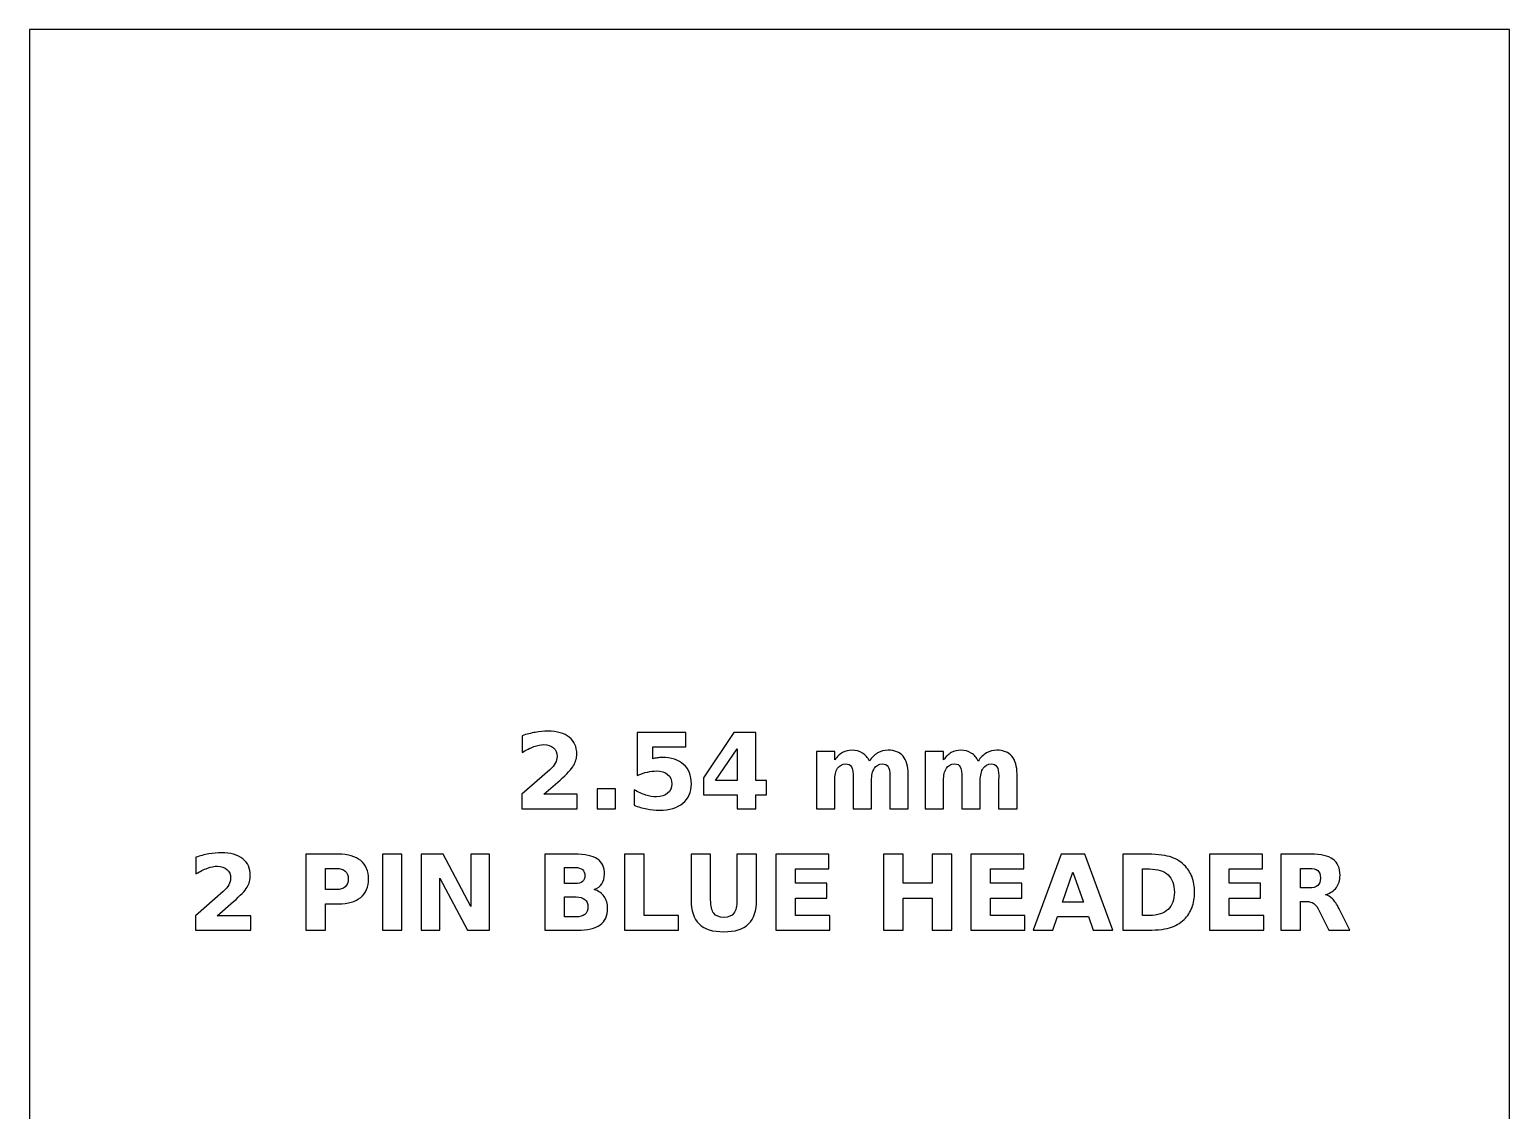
# Model space of a CAD drawing. Header units: centimetres. Extents: x -11.5 to -9.5, y -15.85 to -11.85.
# Drawn here: x -11.5 to -9.5, y -13.31 to -11.85 of the extents above; entities that cross this region are included whole.
import ezdxf

# ---------------------------------------------------------------- set-up
doc = ezdxf.new("R2010")
doc.units = ezdxf.units.CM
doc.header["$MEASUREMENT"] = 0
doc.layers.add('Layer 1', color=7, linetype='Continuous')

msp = doc.modelspace()

# ---------------------------------------------------------------- linework, layer by layer
at = {"layer": 'Layer 1', "color": 7}
msp.add_lwpolyline([(-11.5, -15.85), (-9.5, -15.85), (-9.5, -11.85), (-11.5, -11.85), (-11.5, -15.85)], close=True, dxfattribs=at)
at = {"layer": 'Layer 1', "color": 250}
for points, knots in [([(-10.80503, -12.88297), (-10.80503, -12.88297), (-10.75975, -12.88297), (-10.75975, -12.88297), (-10.75975, -12.88297), (-10.75975, -12.88297), (-10.75975, -12.90247), (-10.75975, -12.90247), (-10.75975, -12.90247), (-10.75975, -12.90247), (-10.83452, -12.90247), (-10.83452, -12.90247), (-10.83452, -12.90247), (-10.83452, -12.90247), (-10.83452, -12.88297), (-10.83452, -12.88297), (-10.83452, -12.88297), (-10.83452, -12.88297), (-10.79696, -12.84984), (-10.79696, -12.84984), (-10.79696, -12.84984), (-10.7936, -12.8468), (-10.79113, -12.84384), (-10.78953, -12.84095), (-10.78953, -12.84095), (-10.78791, -12.83805), (-10.78711, -12.83504), (-10.78711, -12.83191), (-10.78711, -12.83191), (-10.78711, -12.82709), (-10.78873, -12.82321), (-10.79197, -12.82027), (-10.79197, -12.82027), (-10.7952, -12.81733), (-10.7995, -12.81588), (-10.80489, -12.81588), (-10.80489, -12.81588), (-10.80902, -12.81588), (-10.81354, -12.81677), (-10.81846, -12.81853), (-10.81846, -12.81853), (-10.82337, -12.8203), (-10.82864, -12.82293), (-10.83424, -12.82641), (-10.83424, -12.82641), (-10.83424, -12.82641), (-10.83424, -12.80381), (-10.83424, -12.80381), (-10.83424, -12.80381), (-10.82826, -12.80184), (-10.82236, -12.80033), (-10.81653, -12.7993), (-10.81653, -12.7993), (-10.81069, -12.79826), (-10.80498, -12.79774), (-10.79936, -12.79774), (-10.79936, -12.79774), (-10.78706, -12.79774), (-10.77749, -12.80045), (-10.77067, -12.80588), (-10.77067, -12.80588), (-10.76385, -12.81129), (-10.76044, -12.81884), (-10.76044, -12.82855), (-10.76044, -12.82855), (-10.76044, -12.83415), (-10.76189, -12.83937), (-10.76479, -12.84422), (-10.76479, -12.84422), (-10.76768, -12.84906), (-10.77377, -12.85555), (-10.78304, -12.86369), (-10.78304, -12.86369), (-10.78304, -12.86369), (-10.80503, -12.88297), (-10.80503, -12.88297)], [0, 0, 0, 0, 0.0526316, 0.0526316, 0.0526316, 0.0526316, 0.1052632, 0.1052632, 0.1052632, 0.1052632, 0.1578947, 0.1578947, 0.1578947, 0.1578947, 0.2105263, 0.2105263, 0.2105263, 0.2105263, 0.2631579, 0.2631579, 0.2631579, 0.2631579, 0.3157895, 0.3157895, 0.3157895, 0.3157895, 0.3684211, 0.3684211, 0.3684211, 0.3684211, 0.4210526, 0.4210526, 0.4210526, 0.4210526, 0.4736842, 0.4736842, 0.4736842, 0.4736842, 0.5263158, 0.5263158, 0.5263158, 0.5263158, 0.5789474, 0.5789474, 0.5789474, 0.5789474, 0.6315789, 0.6315789, 0.6315789, 0.6315789, 0.6842105, 0.6842105, 0.6842105, 0.6842105, 0.7368421, 0.7368421, 0.7368421, 0.7368421, 0.7894737, 0.7894737, 0.7894737, 0.7894737, 0.8421053, 0.8421053, 0.8421053, 0.8421053, 0.8947368, 0.8947368, 0.8947368, 0.8947368, 0.9473684, 0.9473684, 0.9473684, 0.9473684, 1, 1, 1, 1]), ([(-10.67894, -12.7996), (-10.67894, -12.7996), (-10.613, -12.7996), (-10.613, -12.7996), (-10.613, -12.7996), (-10.613, -12.7996), (-10.613, -12.8191), (-10.613, -12.8191), (-10.613, -12.8191), (-10.613, -12.8191), (-10.6578, -12.8191), (-10.6578, -12.8191), (-10.6578, -12.8191), (-10.6578, -12.8191), (-10.6578, -12.83502), (-10.6578, -12.83502), (-10.6578, -12.83502), (-10.65578, -12.83448), (-10.65375, -12.83406), (-10.65171, -12.83375), (-10.65171, -12.83375), (-10.64966, -12.83344), (-10.64752, -12.8333), (-10.64533, -12.8333), (-10.64533, -12.8333), (-10.63278, -12.8333), (-10.62302, -12.83643), (-10.61603, -12.84271), (-10.61603, -12.84271), (-10.60905, -12.84897), (-10.60557, -12.85771), (-10.60557, -12.86891), (-10.60557, -12.86891), (-10.60557, -12.88003), (-10.60938, -12.88874), (-10.61697, -12.89504), (-10.61697, -12.89504), (-10.62457, -12.90132), (-10.63513, -12.90447), (-10.64863, -12.90447), (-10.64863, -12.90447), (-10.65446, -12.90447), (-10.66025, -12.9039), (-10.66596, -12.90278), (-10.66596, -12.90278), (-10.67168, -12.90165), (-10.67737, -12.89995), (-10.68301, -12.89765), (-10.68301, -12.89765), (-10.68301, -12.89765), (-10.68301, -12.87676), (-10.68301, -12.87676), (-10.68301, -12.87676), (-10.67741, -12.87999), (-10.6721, -12.88239), (-10.66707, -12.88398), (-10.66707, -12.88398), (-10.66203, -12.88561), (-10.65728, -12.88641), (-10.65284, -12.88641), (-10.65284, -12.88641), (-10.64639, -12.88641), (-10.64134, -12.88483), (-10.63764, -12.88168), (-10.63764, -12.88168), (-10.63395, -12.87855), (-10.63209, -12.8743), (-10.63209, -12.86891), (-10.63209, -12.86891), (-10.63209, -12.8635), (-10.63395, -12.85924), (-10.63764, -12.85612), (-10.63764, -12.85612), (-10.64134, -12.85299), (-10.64639, -12.85144), (-10.65284, -12.85144), (-10.65284, -12.85144), (-10.65665, -12.85144), (-10.66072, -12.85193), (-10.66502, -12.85292), (-10.66502, -12.85292), (-10.66935, -12.8539), (-10.67398, -12.85543), (-10.67894, -12.8575), (-10.67894, -12.8575), (-10.67894, -12.8575), (-10.67894, -12.7996), (-10.67894, -12.7996)], [0, 0, 0, 0, 0.0454545, 0.0454545, 0.0454545, 0.0454545, 0.0909091, 0.0909091, 0.0909091, 0.0909091, 0.1363636, 0.1363636, 0.1363636, 0.1363636, 0.1818182, 0.1818182, 0.1818182, 0.1818182, 0.2272727, 0.2272727, 0.2272727, 0.2272727, 0.2727273, 0.2727273, 0.2727273, 0.2727273, 0.3181818, 0.3181818, 0.3181818, 0.3181818, 0.3636364, 0.3636364, 0.3636364, 0.3636364, 0.4090909, 0.4090909, 0.4090909, 0.4090909, 0.4545455, 0.4545455, 0.4545455, 0.4545455, 0.5, 0.5, 0.5, 0.5, 0.5454545, 0.5454545, 0.5454545, 0.5454545, 0.5909091, 0.5909091, 0.5909091, 0.5909091, 0.6363636, 0.6363636, 0.6363636, 0.6363636, 0.6818182, 0.6818182, 0.6818182, 0.6818182, 0.7272727, 0.7272727, 0.7272727, 0.7272727, 0.7727273, 0.7727273, 0.7727273, 0.7727273, 0.8181818, 0.8181818, 0.8181818, 0.8181818, 0.8636364, 0.8636364, 0.8636364, 0.8636364, 0.9090909, 0.9090909, 0.9090909, 0.9090909, 0.9545455, 0.9545455, 0.9545455, 0.9545455, 1, 1, 1, 1]), ([(-10.54816, -12.7996), (-10.54816, -12.7996), (-10.51866, -12.7996), (-10.51866, -12.7996), (-10.51866, -12.7996), (-10.51866, -12.7996), (-10.51866, -12.86451), (-10.51866, -12.86451), (-10.51866, -12.86451), (-10.51866, -12.86451), (-10.50399, -12.86451), (-10.50399, -12.86451), (-10.50399, -12.86451), (-10.50399, -12.86451), (-10.50399, -12.88373), (-10.50399, -12.88373), (-10.50399, -12.88373), (-10.50399, -12.88373), (-10.51866, -12.88373), (-10.51866, -12.88373), (-10.51866, -12.88373), (-10.51866, -12.88373), (-10.51866, -12.90247), (-10.51866, -12.90247), (-10.51866, -12.90247), (-10.51866, -12.90247), (-10.54373, -12.90247), (-10.54373, -12.90247), (-10.54373, -12.90247), (-10.54373, -12.90247), (-10.54373, -12.88373), (-10.54373, -12.88373), (-10.54373, -12.88373), (-10.54373, -12.88373), (-10.58936, -12.88373), (-10.58936, -12.88373), (-10.58936, -12.88373), (-10.58936, -12.88373), (-10.58936, -12.86098), (-10.58936, -12.86098), (-10.58936, -12.86098), (-10.58936, -12.86098), (-10.54816, -12.7996), (-10.54816, -12.7996)], [0, 0, 0, 0, 0.0909091, 0.0909091, 0.0909091, 0.0909091, 0.1818182, 0.1818182, 0.1818182, 0.1818182, 0.2727273, 0.2727273, 0.2727273, 0.2727273, 0.3636364, 0.3636364, 0.3636364, 0.3636364, 0.4545455, 0.4545455, 0.4545455, 0.4545455, 0.5454545, 0.5454545, 0.5454545, 0.5454545, 0.6363636, 0.6363636, 0.6363636, 0.6363636, 0.7272727, 0.7272727, 0.7272727, 0.7272727, 0.8181818, 0.8181818, 0.8181818, 0.8181818, 0.9090909, 0.9090909, 0.9090909, 0.9090909, 1, 1, 1, 1]), ([(-10.54373, -12.82145), (-10.54373, -12.82145), (-10.57283, -12.86451), (-10.57283, -12.86451), (-10.57283, -12.86451), (-10.57283, -12.86451), (-10.54373, -12.86451), (-10.54373, -12.86451), (-10.54373, -12.86451), (-10.54373, -12.86451), (-10.54373, -12.82145), (-10.54373, -12.82145)], [0, 0, 0, 0, 0.3333333, 0.3333333, 0.3333333, 0.3333333, 0.6666667, 0.6666667, 0.6666667, 0.6666667, 1, 1, 1, 1]), ([(-10.36502, -12.83812), (-10.36189, -12.83335), (-10.3582, -12.8297), (-10.35389, -12.82721), (-10.35389, -12.82721), (-10.34959, -12.82469), (-10.34489, -12.82345), (-10.33974, -12.82345), (-10.33974, -12.82345), (-10.33087, -12.82345), (-10.32412, -12.82618), (-10.31949, -12.83166), (-10.31949, -12.83166), (-10.31485, -12.83711), (-10.31252, -12.84506), (-10.31252, -12.85548), (-10.31252, -12.85548), (-10.31252, -12.85548), (-10.31252, -12.90247), (-10.31252, -12.90247), (-10.31252, -12.90247), (-10.31252, -12.90247), (-10.33734, -12.90247), (-10.33734, -12.90247), (-10.33734, -12.90247), (-10.33734, -12.90247), (-10.33734, -12.86223), (-10.33734, -12.86223), (-10.33734, -12.86223), (-10.33729, -12.86164), (-10.33727, -12.86103), (-10.33724, -12.86037), (-10.33724, -12.86037), (-10.33722, -12.85974), (-10.3372, -12.85882), (-10.3372, -12.85762), (-10.3372, -12.85762), (-10.3372, -12.85216), (-10.33799, -12.84819), (-10.33962, -12.84574), (-10.33962, -12.84574), (-10.34122, -12.84327), (-10.3438, -12.84205), (-10.34738, -12.84205), (-10.34738, -12.84205), (-10.35208, -12.84205), (-10.35568, -12.84398), (-10.35824, -12.84784), (-10.35824, -12.84784), (-10.36078, -12.85169), (-10.3621, -12.85727), (-10.3622, -12.86458), (-10.3622, -12.86458), (-10.3622, -12.86458), (-10.3622, -12.90247), (-10.3622, -12.90247), (-10.3622, -12.90247), (-10.3622, -12.90247), (-10.38701, -12.90247), (-10.38701, -12.90247), (-10.38701, -12.90247), (-10.38701, -12.90247), (-10.38701, -12.86223), (-10.38701, -12.86223), (-10.38701, -12.86223), (-10.38701, -12.85369), (-10.38774, -12.84819), (-10.38922, -12.84574), (-10.38922, -12.84574), (-10.39068, -12.84327), (-10.39329, -12.84205), (-10.39705, -12.84205), (-10.39705, -12.84205), (-10.4018, -12.84205), (-10.40545, -12.844), (-10.40801, -12.84788), (-10.40801, -12.84788), (-10.41057, -12.85176), (-10.41187, -12.85729), (-10.41187, -12.86451), (-10.41187, -12.86451), (-10.41187, -12.86451), (-10.41187, -12.90247), (-10.41187, -12.90247), (-10.41187, -12.90247), (-10.41187, -12.90247), (-10.43668, -12.90247), (-10.43668, -12.90247), (-10.43668, -12.90247), (-10.43668, -12.90247), (-10.43668, -12.82531), (-10.43668, -12.82531), (-10.43668, -12.82531), (-10.43668, -12.82531), (-10.41187, -12.82531), (-10.41187, -12.82531), (-10.41187, -12.82531), (-10.41187, -12.82531), (-10.41187, -12.83662), (-10.41187, -12.83662), (-10.41187, -12.83662), (-10.40883, -12.83224), (-10.40535, -12.82898), (-10.40142, -12.82676), (-10.40142, -12.82676), (-10.3975, -12.82455), (-10.39317, -12.82345), (-10.38844, -12.82345), (-10.38844, -12.82345), (-10.38313, -12.82345), (-10.3784, -12.82474), (-10.37433, -12.82731), (-10.37433, -12.82731), (-10.37024, -12.82989), (-10.36713, -12.83349), (-10.36502, -12.83812)], [0, 0, 0, 0, 0.0344828, 0.0344828, 0.0344828, 0.0344828, 0.0689655, 0.0689655, 0.0689655, 0.0689655, 0.1034483, 0.1034483, 0.1034483, 0.1034483, 0.137931, 0.137931, 0.137931, 0.137931, 0.1724138, 0.1724138, 0.1724138, 0.1724138, 0.2068966, 0.2068966, 0.2068966, 0.2068966, 0.2413793, 0.2413793, 0.2413793, 0.2413793, 0.2758621, 0.2758621, 0.2758621, 0.2758621, 0.3103448, 0.3103448, 0.3103448, 0.3103448, 0.3448276, 0.3448276, 0.3448276, 0.3448276, 0.3793103, 0.3793103, 0.3793103, 0.3793103, 0.4137931, 0.4137931, 0.4137931, 0.4137931, 0.4482759, 0.4482759, 0.4482759, 0.4482759, 0.4827586, 0.4827586, 0.4827586, 0.4827586, 0.5172414, 0.5172414, 0.5172414, 0.5172414, 0.5517241, 0.5517241, 0.5517241, 0.5517241, 0.5862069, 0.5862069, 0.5862069, 0.5862069, 0.6206897, 0.6206897, 0.6206897, 0.6206897, 0.6551724, 0.6551724, 0.6551724, 0.6551724, 0.6896552, 0.6896552, 0.6896552, 0.6896552, 0.7241379, 0.7241379, 0.7241379, 0.7241379, 0.7586207, 0.7586207, 0.7586207, 0.7586207, 0.7931034, 0.7931034, 0.7931034, 0.7931034, 0.8275862, 0.8275862, 0.8275862, 0.8275862, 0.862069, 0.862069, 0.862069, 0.862069, 0.8965517, 0.8965517, 0.8965517, 0.8965517, 0.9310345, 0.9310345, 0.9310345, 0.9310345, 0.9655172, 0.9655172, 0.9655172, 0.9655172, 1, 1, 1, 1]), ([(-10.21798, -12.83812), (-10.21485, -12.83335), (-10.21116, -12.8297), (-10.20685, -12.82721), (-10.20685, -12.82721), (-10.20255, -12.82469), (-10.19785, -12.82345), (-10.1927, -12.82345), (-10.1927, -12.82345), (-10.18383, -12.82345), (-10.17708, -12.82618), (-10.17245, -12.83166), (-10.17245, -12.83166), (-10.16781, -12.83711), (-10.16548, -12.84506), (-10.16548, -12.85548), (-10.16548, -12.85548), (-10.16548, -12.85548), (-10.16548, -12.90247), (-10.16548, -12.90247), (-10.16548, -12.90247), (-10.16548, -12.90247), (-10.1903, -12.90247), (-10.1903, -12.90247), (-10.1903, -12.90247), (-10.1903, -12.90247), (-10.1903, -12.86223), (-10.1903, -12.86223), (-10.1903, -12.86223), (-10.19025, -12.86164), (-10.19023, -12.86103), (-10.1902, -12.86037), (-10.1902, -12.86037), (-10.19018, -12.85974), (-10.19016, -12.85882), (-10.19016, -12.85762), (-10.19016, -12.85762), (-10.19016, -12.85216), (-10.19095, -12.84819), (-10.19258, -12.84574), (-10.19258, -12.84574), (-10.19418, -12.84327), (-10.19676, -12.84205), (-10.20034, -12.84205), (-10.20034, -12.84205), (-10.20504, -12.84205), (-10.20864, -12.84398), (-10.2112, -12.84784), (-10.2112, -12.84784), (-10.21374, -12.85169), (-10.21506, -12.85727), (-10.21516, -12.86458), (-10.21516, -12.86458), (-10.21516, -12.86458), (-10.21516, -12.90247), (-10.21516, -12.90247), (-10.21516, -12.90247), (-10.21516, -12.90247), (-10.23997, -12.90247), (-10.23997, -12.90247), (-10.23997, -12.90247), (-10.23997, -12.90247), (-10.23997, -12.86223), (-10.23997, -12.86223), (-10.23997, -12.86223), (-10.23997, -12.85369), (-10.2407, -12.84819), (-10.24218, -12.84574), (-10.24218, -12.84574), (-10.24364, -12.84327), (-10.24625, -12.84205), (-10.25001, -12.84205), (-10.25001, -12.84205), (-10.25476, -12.84205), (-10.25841, -12.844), (-10.26097, -12.84788), (-10.26097, -12.84788), (-10.26353, -12.85176), (-10.26483, -12.85729), (-10.26483, -12.86451), (-10.26483, -12.86451), (-10.26483, -12.86451), (-10.26483, -12.90247), (-10.26483, -12.90247), (-10.26483, -12.90247), (-10.26483, -12.90247), (-10.28964, -12.90247), (-10.28964, -12.90247), (-10.28964, -12.90247), (-10.28964, -12.90247), (-10.28964, -12.82531), (-10.28964, -12.82531), (-10.28964, -12.82531), (-10.28964, -12.82531), (-10.26483, -12.82531), (-10.26483, -12.82531), (-10.26483, -12.82531), (-10.26483, -12.82531), (-10.26483, -12.83662), (-10.26483, -12.83662), (-10.26483, -12.83662), (-10.26179, -12.83224), (-10.25831, -12.82898), (-10.25438, -12.82676), (-10.25438, -12.82676), (-10.25046, -12.82455), (-10.24613, -12.82345), (-10.2414, -12.82345), (-10.2414, -12.82345), (-10.23609, -12.82345), (-10.23136, -12.82474), (-10.22729, -12.82731), (-10.22729, -12.82731), (-10.2232, -12.82989), (-10.22009, -12.83349), (-10.21798, -12.83812)], [0, 0, 0, 0, 0.0344828, 0.0344828, 0.0344828, 0.0344828, 0.0689655, 0.0689655, 0.0689655, 0.0689655, 0.1034483, 0.1034483, 0.1034483, 0.1034483, 0.137931, 0.137931, 0.137931, 0.137931, 0.1724138, 0.1724138, 0.1724138, 0.1724138, 0.2068966, 0.2068966, 0.2068966, 0.2068966, 0.2413793, 0.2413793, 0.2413793, 0.2413793, 0.2758621, 0.2758621, 0.2758621, 0.2758621, 0.3103448, 0.3103448, 0.3103448, 0.3103448, 0.3448276, 0.3448276, 0.3448276, 0.3448276, 0.3793103, 0.3793103, 0.3793103, 0.3793103, 0.4137931, 0.4137931, 0.4137931, 0.4137931, 0.4482759, 0.4482759, 0.4482759, 0.4482759, 0.4827586, 0.4827586, 0.4827586, 0.4827586, 0.5172414, 0.5172414, 0.5172414, 0.5172414, 0.5517241, 0.5517241, 0.5517241, 0.5517241, 0.5862069, 0.5862069, 0.5862069, 0.5862069, 0.6206897, 0.6206897, 0.6206897, 0.6206897, 0.6551724, 0.6551724, 0.6551724, 0.6551724, 0.6896552, 0.6896552, 0.6896552, 0.6896552, 0.7241379, 0.7241379, 0.7241379, 0.7241379, 0.7586207, 0.7586207, 0.7586207, 0.7586207, 0.7931034, 0.7931034, 0.7931034, 0.7931034, 0.8275862, 0.8275862, 0.8275862, 0.8275862, 0.862069, 0.862069, 0.862069, 0.862069, 0.8965517, 0.8965517, 0.8965517, 0.8965517, 0.9310345, 0.9310345, 0.9310345, 0.9310345, 0.9655172, 0.9655172, 0.9655172, 0.9655172, 1, 1, 1, 1]), ([(-10.73311, -12.8758), (-10.73311, -12.8758), (-10.70829, -12.8758), (-10.70829, -12.8758), (-10.70829, -12.8758), (-10.70829, -12.8758), (-10.70829, -12.90247), (-10.70829, -12.90247), (-10.70829, -12.90247), (-10.70829, -12.90247), (-10.73311, -12.90247), (-10.73311, -12.90247), (-10.73311, -12.90247), (-10.73311, -12.90247), (-10.73311, -12.8758), (-10.73311, -12.8758)], [0, 0, 0, 0, 0.25, 0.25, 0.25, 0.25, 0.5, 0.5, 0.5, 0.5, 0.75, 0.75, 0.75, 0.75, 1, 1, 1, 1]), ([(-11.24629, -13.04722), (-11.24629, -13.04722), (-11.20101, -13.04722), (-11.20101, -13.04722), (-11.20101, -13.04722), (-11.20101, -13.04722), (-11.20101, -13.06672), (-11.20101, -13.06672), (-11.20101, -13.06672), (-11.20101, -13.06672), (-11.27578, -13.06672), (-11.27578, -13.06672), (-11.27578, -13.06672), (-11.27578, -13.06672), (-11.27578, -13.04722), (-11.27578, -13.04722), (-11.27578, -13.04722), (-11.27578, -13.04722), (-11.23822, -13.01409), (-11.23822, -13.01409), (-11.23822, -13.01409), (-11.23486, -13.01105), (-11.23239, -13.00809), (-11.23079, -13.0052), (-11.23079, -13.0052), (-11.22917, -13.0023), (-11.22837, -12.99929), (-11.22837, -12.99616), (-11.22837, -12.99616), (-11.22837, -12.99134), (-11.22999, -12.98746), (-11.23323, -12.98452), (-11.23323, -12.98452), (-11.23646, -12.98158), (-11.24076, -12.98013), (-11.24615, -12.98013), (-11.24615, -12.98013), (-11.25028, -12.98013), (-11.2548, -12.98102), (-11.25972, -12.98278), (-11.25972, -12.98278), (-11.26463, -12.98455), (-11.2699, -12.98718), (-11.2755, -12.99066), (-11.2755, -12.99066), (-11.2755, -12.99066), (-11.2755, -12.96806), (-11.2755, -12.96806), (-11.2755, -12.96806), (-11.26952, -12.96609), (-11.26362, -12.96458), (-11.25779, -12.96355), (-11.25779, -12.96355), (-11.25195, -12.96251), (-11.24624, -12.96199), (-11.24062, -12.96199), (-11.24062, -12.96199), (-11.22832, -12.96199), (-11.21875, -12.9647), (-11.21193, -12.97013), (-11.21193, -12.97013), (-11.20511, -12.97554), (-11.2017, -12.98309), (-11.2017, -12.9928), (-11.2017, -12.9928), (-11.2017, -12.9984), (-11.20315, -13.00362), (-11.20605, -13.00847), (-11.20605, -13.00847), (-11.20894, -13.01331), (-11.21503, -13.0198), (-11.2243, -13.02794), (-11.2243, -13.02794), (-11.2243, -13.02794), (-11.24629, -13.04722), (-11.24629, -13.04722)], [0, 0, 0, 0, 0.0526316, 0.0526316, 0.0526316, 0.0526316, 0.1052632, 0.1052632, 0.1052632, 0.1052632, 0.1578947, 0.1578947, 0.1578947, 0.1578947, 0.2105263, 0.2105263, 0.2105263, 0.2105263, 0.2631579, 0.2631579, 0.2631579, 0.2631579, 0.3157895, 0.3157895, 0.3157895, 0.3157895, 0.3684211, 0.3684211, 0.3684211, 0.3684211, 0.4210526, 0.4210526, 0.4210526, 0.4210526, 0.4736842, 0.4736842, 0.4736842, 0.4736842, 0.5263158, 0.5263158, 0.5263158, 0.5263158, 0.5789474, 0.5789474, 0.5789474, 0.5789474, 0.6315789, 0.6315789, 0.6315789, 0.6315789, 0.6842105, 0.6842105, 0.6842105, 0.6842105, 0.7368421, 0.7368421, 0.7368421, 0.7368421, 0.7894737, 0.7894737, 0.7894737, 0.7894737, 0.8421053, 0.8421053, 0.8421053, 0.8421053, 0.8947368, 0.8947368, 0.8947368, 0.8947368, 0.9473684, 0.9473684, 0.9473684, 0.9473684, 1, 1, 1, 1]), ([(-11.12667, -12.96385), (-11.12667, -12.96385), (-11.08265, -12.96385), (-11.08265, -12.96385), (-11.08265, -12.96385), (-11.06955, -12.96385), (-11.0595, -12.96677), (-11.05249, -12.97258), (-11.05249, -12.97258), (-11.04549, -12.97839), (-11.04198, -12.98666), (-11.04198, -12.99741), (-11.04198, -12.99741), (-11.04198, -13.00818), (-11.04549, -13.01648), (-11.05249, -13.02229), (-11.05249, -13.02229), (-11.0595, -13.0281), (-11.06955, -13.03102), (-11.08265, -13.03102), (-11.08265, -13.03102), (-11.08265, -13.03102), (-11.10014, -13.03102), (-11.10014, -13.03102), (-11.10014, -13.03102), (-11.10014, -13.03102), (-11.10014, -13.06672), (-11.10014, -13.06672), (-11.10014, -13.06672), (-11.10014, -13.06672), (-11.12667, -13.06672), (-11.12667, -13.06672), (-11.12667, -13.06672), (-11.12667, -13.06672), (-11.12667, -12.96385), (-11.12667, -12.96385)], [0, 0, 0, 0, 0.1111111, 0.1111111, 0.1111111, 0.1111111, 0.2222222, 0.2222222, 0.2222222, 0.2222222, 0.3333333, 0.3333333, 0.3333333, 0.3333333, 0.4444444, 0.4444444, 0.4444444, 0.4444444, 0.5555556, 0.5555556, 0.5555556, 0.5555556, 0.6666667, 0.6666667, 0.6666667, 0.6666667, 0.7777778, 0.7777778, 0.7777778, 0.7777778, 0.8888889, 0.8888889, 0.8888889, 0.8888889, 1, 1, 1, 1]), ([(-11.02326, -12.96385), (-11.02326, -12.96385), (-10.99673, -12.96385), (-10.99673, -12.96385), (-10.99673, -12.96385), (-10.99673, -12.96385), (-10.99673, -13.06672), (-10.99673, -13.06672), (-10.99673, -13.06672), (-10.99673, -13.06672), (-11.02326, -13.06672), (-11.02326, -13.06672), (-11.02326, -13.06672), (-11.02326, -13.06672), (-11.02326, -12.96385), (-11.02326, -12.96385)], [0, 0, 0, 0, 0.25, 0.25, 0.25, 0.25, 0.5, 0.5, 0.5, 0.5, 0.75, 0.75, 0.75, 0.75, 1, 1, 1, 1]), ([(-10.97077, -12.96385), (-10.97077, -12.96385), (-10.94114, -12.96385), (-10.94114, -12.96385), (-10.94114, -12.96385), (-10.94114, -12.96385), (-10.90372, -13.03441), (-10.90372, -13.03441), (-10.90372, -13.03441), (-10.90372, -13.03441), (-10.90372, -12.96385), (-10.90372, -12.96385), (-10.90372, -12.96385), (-10.90372, -12.96385), (-10.87858, -12.96385), (-10.87858, -12.96385), (-10.87858, -12.96385), (-10.87858, -12.96385), (-10.87858, -13.06672), (-10.87858, -13.06672), (-10.87858, -13.06672), (-10.87858, -13.06672), (-10.90821, -13.06672), (-10.90821, -13.06672), (-10.90821, -13.06672), (-10.90821, -13.06672), (-10.94563, -12.99616), (-10.94563, -12.99616), (-10.94563, -12.99616), (-10.94563, -12.99616), (-10.94563, -13.06672), (-10.94563, -13.06672), (-10.94563, -13.06672), (-10.94563, -13.06672), (-10.97077, -13.06672), (-10.97077, -13.06672), (-10.97077, -13.06672), (-10.97077, -13.06672), (-10.97077, -12.96385), (-10.97077, -12.96385)], [0, 0, 0, 0, 0.1, 0.1, 0.1, 0.1, 0.2, 0.2, 0.2, 0.2, 0.3, 0.3, 0.3, 0.3, 0.4, 0.4, 0.4, 0.4, 0.5, 0.5, 0.5, 0.5, 0.6, 0.6, 0.6, 0.6, 0.7, 0.7, 0.7, 0.7, 0.8, 0.8, 0.8, 0.8, 0.9, 0.9, 0.9, 0.9, 1, 1, 1, 1]), ([(-10.73678, -13.01166), (-10.73109, -13.01331), (-10.72667, -13.01637), (-10.72354, -13.02084), (-10.72354, -13.02084), (-10.72041, -13.02528), (-10.71886, -13.03076), (-10.71886, -13.03723), (-10.71886, -13.03723), (-10.71886, -13.04715), (-10.72223, -13.05454), (-10.72893, -13.05941), (-10.72893, -13.05941), (-10.73563, -13.06427), (-10.74584, -13.06672), (-10.75953, -13.06672), (-10.75953, -13.06672), (-10.75953, -13.06672), (-10.80355, -13.06672), (-10.80355, -13.06672), (-10.80355, -13.06672), (-10.80355, -13.06672), (-10.80355, -12.96385), (-10.80355, -12.96385), (-10.80355, -12.96385), (-10.80355, -12.96385), (-10.76373, -12.96385), (-10.76373, -12.96385), (-10.76373, -12.96385), (-10.74944, -12.96385), (-10.73909, -12.96601), (-10.73269, -12.97032), (-10.73269, -12.97032), (-10.72627, -12.97465), (-10.72307, -12.98156), (-10.72307, -12.99106), (-10.72307, -12.99106), (-10.72307, -12.99607), (-10.72425, -13.00033), (-10.72658, -13.00386), (-10.72658, -13.00386), (-10.72893, -13.00736), (-10.73231, -13.00997), (-10.73678, -13.01166)], [0, 0, 0, 0, 0.0909091, 0.0909091, 0.0909091, 0.0909091, 0.1818182, 0.1818182, 0.1818182, 0.1818182, 0.2727273, 0.2727273, 0.2727273, 0.2727273, 0.3636364, 0.3636364, 0.3636364, 0.3636364, 0.4545455, 0.4545455, 0.4545455, 0.4545455, 0.5454545, 0.5454545, 0.5454545, 0.5454545, 0.6363636, 0.6363636, 0.6363636, 0.6363636, 0.7272727, 0.7272727, 0.7272727, 0.7272727, 0.8181818, 0.8181818, 0.8181818, 0.8181818, 0.9090909, 0.9090909, 0.9090909, 0.9090909, 1, 1, 1, 1]), ([(-10.696, -12.96385), (-10.696, -12.96385), (-10.66947, -12.96385), (-10.66947, -12.96385), (-10.66947, -12.96385), (-10.66947, -12.96385), (-10.66947, -13.04666), (-10.66947, -13.04666), (-10.66947, -13.04666), (-10.66947, -13.04666), (-10.62291, -13.04666), (-10.62291, -13.04666), (-10.62291, -13.04666), (-10.62291, -13.04666), (-10.62291, -13.06672), (-10.62291, -13.06672), (-10.62291, -13.06672), (-10.62291, -13.06672), (-10.696, -13.06672), (-10.696, -13.06672), (-10.696, -13.06672), (-10.696, -13.06672), (-10.696, -12.96385), (-10.696, -12.96385)], [0, 0, 0, 0, 0.1666667, 0.1666667, 0.1666667, 0.1666667, 0.3333333, 0.3333333, 0.3333333, 0.3333333, 0.5, 0.5, 0.5, 0.5, 0.6666667, 0.6666667, 0.6666667, 0.6666667, 0.8333333, 0.8333333, 0.8333333, 0.8333333, 1, 1, 1, 1]), ([(-10.60609, -12.96385), (-10.60609, -12.96385), (-10.57956, -12.96385), (-10.57956, -12.96385), (-10.57956, -12.96385), (-10.57956, -12.96385), (-10.57956, -13.02552), (-10.57956, -13.02552), (-10.57956, -13.02552), (-10.57956, -13.03401), (-10.57818, -13.0401), (-10.5754, -13.04374), (-10.5754, -13.04374), (-10.57262, -13.04739), (-10.56809, -13.04922), (-10.56178, -13.04922), (-10.56178, -13.04922), (-10.55543, -13.04922), (-10.55087, -13.04739), (-10.5481, -13.04374), (-10.5481, -13.04374), (-10.54532, -13.0401), (-10.54393, -13.03401), (-10.54393, -13.02552), (-10.54393, -13.02552), (-10.54393, -13.02552), (-10.54393, -12.96385), (-10.54393, -12.96385), (-10.54393, -12.96385), (-10.54393, -12.96385), (-10.5174, -12.96385), (-10.5174, -12.96385), (-10.5174, -12.96385), (-10.5174, -12.96385), (-10.5174, -13.02552), (-10.5174, -13.02552), (-10.5174, -13.02552), (-10.5174, -13.04007), (-10.52105, -13.05092), (-10.52836, -13.05804), (-10.52836, -13.05804), (-10.53565, -13.06517), (-10.5468, -13.06872), (-10.56178, -13.06872), (-10.56178, -13.06872), (-10.57672, -13.06872), (-10.58784, -13.06517), (-10.59513, -13.05804), (-10.59513, -13.05804), (-10.60245, -13.05092), (-10.60609, -13.04007), (-10.60609, -13.02552), (-10.60609, -13.02552), (-10.60609, -13.02552), (-10.60609, -12.96385), (-10.60609, -12.96385)], [0, 0, 0, 0, 0.0714286, 0.0714286, 0.0714286, 0.0714286, 0.1428571, 0.1428571, 0.1428571, 0.1428571, 0.2142857, 0.2142857, 0.2142857, 0.2142857, 0.2857143, 0.2857143, 0.2857143, 0.2857143, 0.3571429, 0.3571429, 0.3571429, 0.3571429, 0.4285714, 0.4285714, 0.4285714, 0.4285714, 0.5, 0.5, 0.5, 0.5, 0.5714286, 0.5714286, 0.5714286, 0.5714286, 0.6428571, 0.6428571, 0.6428571, 0.6428571, 0.7142857, 0.7142857, 0.7142857, 0.7142857, 0.7857143, 0.7857143, 0.7857143, 0.7857143, 0.8571429, 0.8571429, 0.8571429, 0.8571429, 0.9285714, 0.9285714, 0.9285714, 0.9285714, 1, 1, 1, 1]), ([(-10.49151, -12.96385), (-10.49151, -12.96385), (-10.41992, -12.96385), (-10.41992, -12.96385), (-10.41992, -12.96385), (-10.41992, -12.96385), (-10.41992, -12.98391), (-10.41992, -12.98391), (-10.41992, -12.98391), (-10.41992, -12.98391), (-10.46498, -12.98391), (-10.46498, -12.98391), (-10.46498, -12.98391), (-10.46498, -12.98391), (-10.46498, -13.00306), (-10.46498, -13.00306), (-10.46498, -13.00306), (-10.46498, -13.00306), (-10.42263, -13.00306), (-10.42263, -13.00306), (-10.42263, -13.00306), (-10.42263, -13.00306), (-10.42263, -13.02312), (-10.42263, -13.02312), (-10.42263, -13.02312), (-10.42263, -13.02312), (-10.46498, -13.02312), (-10.46498, -13.02312), (-10.46498, -13.02312), (-10.46498, -13.02312), (-10.46498, -13.04666), (-10.46498, -13.04666), (-10.46498, -13.04666), (-10.46498, -13.04666), (-10.41842, -13.04666), (-10.41842, -13.04666), (-10.41842, -13.04666), (-10.41842, -13.04666), (-10.41842, -13.06672), (-10.41842, -13.06672), (-10.41842, -13.06672), (-10.41842, -13.06672), (-10.49151, -13.06672), (-10.49151, -13.06672), (-10.49151, -13.06672), (-10.49151, -13.06672), (-10.49151, -12.96385), (-10.49151, -12.96385)], [0, 0, 0, 0, 0.0833333, 0.0833333, 0.0833333, 0.0833333, 0.1666667, 0.1666667, 0.1666667, 0.1666667, 0.25, 0.25, 0.25, 0.25, 0.3333333, 0.3333333, 0.3333333, 0.3333333, 0.4166667, 0.4166667, 0.4166667, 0.4166667, 0.5, 0.5, 0.5, 0.5, 0.5833333, 0.5833333, 0.5833333, 0.5833333, 0.6666667, 0.6666667, 0.6666667, 0.6666667, 0.75, 0.75, 0.75, 0.75, 0.8333333, 0.8333333, 0.8333333, 0.8333333, 0.9166667, 0.9166667, 0.9166667, 0.9166667, 1, 1, 1, 1]), ([(-10.34598, -12.96385), (-10.34598, -12.96385), (-10.31945, -12.96385), (-10.31945, -12.96385), (-10.31945, -12.96385), (-10.31945, -12.96385), (-10.31945, -13.00306), (-10.31945, -13.00306), (-10.31945, -13.00306), (-10.31945, -13.00306), (-10.28032, -13.00306), (-10.28032, -13.00306), (-10.28032, -13.00306), (-10.28032, -13.00306), (-10.28032, -12.96385), (-10.28032, -12.96385), (-10.28032, -12.96385), (-10.28032, -12.96385), (-10.25379, -12.96385), (-10.25379, -12.96385), (-10.25379, -12.96385), (-10.25379, -12.96385), (-10.25379, -13.06672), (-10.25379, -13.06672), (-10.25379, -13.06672), (-10.25379, -13.06672), (-10.28032, -13.06672), (-10.28032, -13.06672), (-10.28032, -13.06672), (-10.28032, -13.06672), (-10.28032, -13.02312), (-10.28032, -13.02312), (-10.28032, -13.02312), (-10.28032, -13.02312), (-10.31945, -13.02312), (-10.31945, -13.02312), (-10.31945, -13.02312), (-10.31945, -13.02312), (-10.31945, -13.06672), (-10.31945, -13.06672), (-10.31945, -13.06672), (-10.31945, -13.06672), (-10.34598, -13.06672), (-10.34598, -13.06672), (-10.34598, -13.06672), (-10.34598, -13.06672), (-10.34598, -12.96385), (-10.34598, -12.96385)], [0, 0, 0, 0, 0.0833333, 0.0833333, 0.0833333, 0.0833333, 0.1666667, 0.1666667, 0.1666667, 0.1666667, 0.25, 0.25, 0.25, 0.25, 0.3333333, 0.3333333, 0.3333333, 0.3333333, 0.4166667, 0.4166667, 0.4166667, 0.4166667, 0.5, 0.5, 0.5, 0.5, 0.5833333, 0.5833333, 0.5833333, 0.5833333, 0.6666667, 0.6666667, 0.6666667, 0.6666667, 0.75, 0.75, 0.75, 0.75, 0.8333333, 0.8333333, 0.8333333, 0.8333333, 0.9166667, 0.9166667, 0.9166667, 0.9166667, 1, 1, 1, 1]), ([(-10.22789, -12.96385), (-10.22789, -12.96385), (-10.1563, -12.96385), (-10.1563, -12.96385), (-10.1563, -12.96385), (-10.1563, -12.96385), (-10.1563, -12.98391), (-10.1563, -12.98391), (-10.1563, -12.98391), (-10.1563, -12.98391), (-10.20136, -12.98391), (-10.20136, -12.98391), (-10.20136, -12.98391), (-10.20136, -12.98391), (-10.20136, -13.00306), (-10.20136, -13.00306), (-10.20136, -13.00306), (-10.20136, -13.00306), (-10.15901, -13.00306), (-10.15901, -13.00306), (-10.15901, -13.00306), (-10.15901, -13.00306), (-10.15901, -13.02312), (-10.15901, -13.02312), (-10.15901, -13.02312), (-10.15901, -13.02312), (-10.20136, -13.02312), (-10.20136, -13.02312), (-10.20136, -13.02312), (-10.20136, -13.02312), (-10.20136, -13.04666), (-10.20136, -13.04666), (-10.20136, -13.04666), (-10.20136, -13.04666), (-10.1548, -13.04666), (-10.1548, -13.04666), (-10.1548, -13.04666), (-10.1548, -13.04666), (-10.1548, -13.06672), (-10.1548, -13.06672), (-10.1548, -13.06672), (-10.1548, -13.06672), (-10.22789, -13.06672), (-10.22789, -13.06672), (-10.22789, -13.06672), (-10.22789, -13.06672), (-10.22789, -12.96385), (-10.22789, -12.96385)], [0, 0, 0, 0, 0.0833333, 0.0833333, 0.0833333, 0.0833333, 0.1666667, 0.1666667, 0.1666667, 0.1666667, 0.25, 0.25, 0.25, 0.25, 0.3333333, 0.3333333, 0.3333333, 0.3333333, 0.4166667, 0.4166667, 0.4166667, 0.4166667, 0.5, 0.5, 0.5, 0.5, 0.5833333, 0.5833333, 0.5833333, 0.5833333, 0.6666667, 0.6666667, 0.6666667, 0.6666667, 0.75, 0.75, 0.75, 0.75, 0.8333333, 0.8333333, 0.8333333, 0.8333333, 0.9166667, 0.9166667, 0.9166667, 0.9166667, 1, 1, 1, 1]), ([(-10.06907, -13.048), (-10.06907, -13.048), (-10.11056, -13.048), (-10.11056, -13.048), (-10.11056, -13.048), (-10.11056, -13.048), (-10.1171, -13.06672), (-10.1171, -13.06672), (-10.1171, -13.06672), (-10.1171, -13.06672), (-10.14377, -13.06672), (-10.14377, -13.06672), (-10.14377, -13.06672), (-10.14377, -13.06672), (-10.10567, -12.96385), (-10.10567, -12.96385), (-10.10567, -12.96385), (-10.10567, -12.96385), (-10.07404, -12.96385), (-10.07404, -12.96385), (-10.07404, -12.96385), (-10.07404, -12.96385), (-10.03594, -13.06672), (-10.03594, -13.06672), (-10.03594, -13.06672), (-10.03594, -13.06672), (-10.06261, -13.06672), (-10.06261, -13.06672), (-10.06261, -13.06672), (-10.06261, -13.06672), (-10.06907, -13.048), (-10.06907, -13.048)], [0, 0, 0, 0, 0.125, 0.125, 0.125, 0.125, 0.25, 0.25, 0.25, 0.25, 0.375, 0.375, 0.375, 0.375, 0.5, 0.5, 0.5, 0.5, 0.625, 0.625, 0.625, 0.625, 0.75, 0.75, 0.75, 0.75, 0.875, 0.875, 0.875, 0.875, 1, 1, 1, 1]), ([(-10.02227, -12.96385), (-10.02227, -12.96385), (-9.99428, -12.96385), (-9.99428, -12.96385), (-9.99428, -12.96385), (-9.97867, -12.96385), (-9.96705, -12.96496), (-9.95941, -12.96719), (-9.95941, -12.96719), (-9.95176, -12.96942), (-9.9452, -12.97319), (-9.93972, -12.97853), (-9.93972, -12.97853), (-9.9349, -12.98316), (-9.93133, -12.98852), (-9.92897, -12.99459), (-9.92897, -12.99459), (-9.92665, -13.00063), (-9.92547, -13.0075), (-9.92547, -13.01519), (-9.92547, -13.01519), (-9.92547, -13.02295), (-9.92665, -13.02987), (-9.92897, -13.03596), (-9.92897, -13.03596), (-9.93133, -13.04205), (-9.9349, -13.04741), (-9.93972, -13.05204), (-9.93972, -13.05204), (-9.94525, -13.05738), (-9.95186, -13.06115), (-9.95957, -13.06338), (-9.95957, -13.06338), (-9.96729, -13.06561), (-9.97886, -13.06672), (-9.99428, -13.06672), (-9.99428, -13.06672), (-9.99428, -13.06672), (-10.02227, -13.06672), (-10.02227, -13.06672), (-10.02227, -13.06672), (-10.02227, -13.06672), (-10.02227, -12.96385), (-10.02227, -12.96385)], [0, 0, 0, 0, 0.0909091, 0.0909091, 0.0909091, 0.0909091, 0.1818182, 0.1818182, 0.1818182, 0.1818182, 0.2727273, 0.2727273, 0.2727273, 0.2727273, 0.3636364, 0.3636364, 0.3636364, 0.3636364, 0.4545455, 0.4545455, 0.4545455, 0.4545455, 0.5454545, 0.5454545, 0.5454545, 0.5454545, 0.6363636, 0.6363636, 0.6363636, 0.6363636, 0.7272727, 0.7272727, 0.7272727, 0.7272727, 0.8181818, 0.8181818, 0.8181818, 0.8181818, 0.9090909, 0.9090909, 0.9090909, 0.9090909, 1, 1, 1, 1]), ([(-9.90515, -12.96385), (-9.90515, -12.96385), (-9.83356, -12.96385), (-9.83356, -12.96385), (-9.83356, -12.96385), (-9.83356, -12.96385), (-9.83356, -12.98391), (-9.83356, -12.98391), (-9.83356, -12.98391), (-9.83356, -12.98391), (-9.87862, -12.98391), (-9.87862, -12.98391), (-9.87862, -12.98391), (-9.87862, -12.98391), (-9.87862, -13.00306), (-9.87862, -13.00306), (-9.87862, -13.00306), (-9.87862, -13.00306), (-9.83627, -13.00306), (-9.83627, -13.00306), (-9.83627, -13.00306), (-9.83627, -13.00306), (-9.83627, -13.02312), (-9.83627, -13.02312), (-9.83627, -13.02312), (-9.83627, -13.02312), (-9.87862, -13.02312), (-9.87862, -13.02312), (-9.87862, -13.02312), (-9.87862, -13.02312), (-9.87862, -13.04666), (-9.87862, -13.04666), (-9.87862, -13.04666), (-9.87862, -13.04666), (-9.83206, -13.04666), (-9.83206, -13.04666), (-9.83206, -13.04666), (-9.83206, -13.04666), (-9.83206, -13.06672), (-9.83206, -13.06672), (-9.83206, -13.06672), (-9.83206, -13.06672), (-9.90515, -13.06672), (-9.90515, -13.06672), (-9.90515, -13.06672), (-9.90515, -13.06672), (-9.90515, -12.96385), (-9.90515, -12.96385)], [0, 0, 0, 0, 0.0833333, 0.0833333, 0.0833333, 0.0833333, 0.1666667, 0.1666667, 0.1666667, 0.1666667, 0.25, 0.25, 0.25, 0.25, 0.3333333, 0.3333333, 0.3333333, 0.3333333, 0.4166667, 0.4166667, 0.4166667, 0.4166667, 0.5, 0.5, 0.5, 0.5, 0.5833333, 0.5833333, 0.5833333, 0.5833333, 0.6666667, 0.6666667, 0.6666667, 0.6666667, 0.75, 0.75, 0.75, 0.75, 0.8333333, 0.8333333, 0.8333333, 0.8333333, 0.9166667, 0.9166667, 0.9166667, 0.9166667, 1, 1, 1, 1]), ([(-9.78222, -13.0278), (-9.78222, -13.0278), (-9.78222, -13.06672), (-9.78222, -13.06672), (-9.78222, -13.06672), (-9.78222, -13.06672), (-9.80875, -13.06672), (-9.80875, -13.06672), (-9.80875, -13.06672), (-9.80875, -13.06672), (-9.80875, -12.96385), (-9.80875, -12.96385), (-9.80875, -12.96385), (-9.80875, -12.96385), (-9.76823, -12.96385), (-9.76823, -12.96385), (-9.76823, -12.96385), (-9.75468, -12.96385), (-9.74473, -12.96613), (-9.73843, -12.97067), (-9.73843, -12.97067), (-9.73211, -12.97521), (-9.72895, -12.98241), (-9.72895, -12.99224), (-9.72895, -12.99224), (-9.72895, -12.99903), (-9.7306, -13.00463), (-9.73387, -13.00898), (-9.73387, -13.00898), (-9.73716, -13.01336), (-9.74212, -13.01658), (-9.74873, -13.01863), (-9.74873, -13.01863), (-9.74511, -13.01947), (-9.74184, -13.02133), (-9.73897, -13.02425), (-9.73897, -13.02425), (-9.7361, -13.02716), (-9.73321, -13.03158), (-9.73027, -13.03751), (-9.73027, -13.03751), (-9.73027, -13.03751), (-9.71585, -13.06672), (-9.71585, -13.06672), (-9.71585, -13.06672), (-9.71585, -13.06672), (-9.74412, -13.06672), (-9.74412, -13.06672), (-9.74412, -13.06672), (-9.74412, -13.06672), (-9.75666, -13.04116), (-9.75666, -13.04116), (-9.75666, -13.04116), (-9.75917, -13.03603), (-9.76174, -13.0325), (-9.76435, -13.03062), (-9.76435, -13.03062), (-9.76694, -13.02874), (-9.77039, -13.0278), (-9.77472, -13.0278), (-9.77472, -13.0278), (-9.77472, -13.0278), (-9.78222, -13.0278), (-9.78222, -13.0278)], [0, 0, 0, 0, 0.0625, 0.0625, 0.0625, 0.0625, 0.125, 0.125, 0.125, 0.125, 0.1875, 0.1875, 0.1875, 0.1875, 0.25, 0.25, 0.25, 0.25, 0.3125, 0.3125, 0.3125, 0.3125, 0.375, 0.375, 0.375, 0.375, 0.4375, 0.4375, 0.4375, 0.4375, 0.5, 0.5, 0.5, 0.5, 0.5625, 0.5625, 0.5625, 0.5625, 0.625, 0.625, 0.625, 0.625, 0.6875, 0.6875, 0.6875, 0.6875, 0.75, 0.75, 0.75, 0.75, 0.8125, 0.8125, 0.8125, 0.8125, 0.875, 0.875, 0.875, 0.875, 0.9375, 0.9375, 0.9375, 0.9375, 1, 1, 1, 1]), ([(-11.10014, -12.98307), (-11.10014, -12.98307), (-11.10014, -13.0118), (-11.10014, -13.0118), (-11.10014, -13.0118), (-11.10014, -13.0118), (-11.08547, -13.0118), (-11.08547, -13.0118), (-11.08547, -13.0118), (-11.08032, -13.0118), (-11.07634, -13.01056), (-11.07354, -13.00804), (-11.07354, -13.00804), (-11.07074, -13.00555), (-11.06933, -13.002), (-11.06933, -12.99741), (-11.06933, -12.99741), (-11.06933, -12.9928), (-11.07074, -12.98927), (-11.07354, -12.98678), (-11.07354, -12.98678), (-11.07634, -12.98431), (-11.08032, -12.98307), (-11.08547, -12.98307), (-11.08547, -12.98307), (-11.08547, -12.98307), (-11.10014, -12.98307), (-11.10014, -12.98307)], [0, 0, 0, 0, 0.1428571, 0.1428571, 0.1428571, 0.1428571, 0.2857143, 0.2857143, 0.2857143, 0.2857143, 0.4285714, 0.4285714, 0.4285714, 0.4285714, 0.5714286, 0.5714286, 0.5714286, 0.5714286, 0.7142857, 0.7142857, 0.7142857, 0.7142857, 0.8571429, 0.8571429, 0.8571429, 0.8571429, 1, 1, 1, 1]), ([(-10.76235, -13.00367), (-10.75816, -13.00367), (-10.75499, -13.00275), (-10.75285, -13.00092), (-10.75285, -13.00092), (-10.75068, -12.99908), (-10.7496, -12.99638), (-10.7496, -12.99278), (-10.7496, -12.99278), (-10.7496, -12.98925), (-10.75068, -12.98657), (-10.75285, -12.98471), (-10.75285, -12.98471), (-10.75499, -12.98285), (-10.75816, -12.98191), (-10.76235, -12.98191), (-10.76235, -12.98191), (-10.76235, -12.98191), (-10.77702, -12.98191), (-10.77702, -12.98191), (-10.77702, -12.98191), (-10.77702, -12.98191), (-10.77702, -13.00367), (-10.77702, -13.00367), (-10.77702, -13.00367), (-10.77702, -13.00367), (-10.76235, -13.00367), (-10.76235, -13.00367)], [0, 0, 0, 0, 0.1428571, 0.1428571, 0.1428571, 0.1428571, 0.2857143, 0.2857143, 0.2857143, 0.2857143, 0.4285714, 0.4285714, 0.4285714, 0.4285714, 0.5714286, 0.5714286, 0.5714286, 0.5714286, 0.7142857, 0.7142857, 0.7142857, 0.7142857, 0.8571429, 0.8571429, 0.8571429, 0.8571429, 1, 1, 1, 1]), ([(-10.10395, -13.0289), (-10.10395, -13.0289), (-10.07575, -13.0289), (-10.07575, -13.0289), (-10.07575, -13.0289), (-10.07575, -13.0289), (-10.08982, -12.98798), (-10.08982, -12.98798), (-10.08982, -12.98798), (-10.08982, -12.98798), (-10.10395, -13.0289), (-10.10395, -13.0289)], [0, 0, 0, 0, 0.3333333, 0.3333333, 0.3333333, 0.3333333, 0.6666667, 0.6666667, 0.6666667, 0.6666667, 1, 1, 1, 1]), ([(-9.99574, -12.98391), (-9.99574, -12.98391), (-9.99574, -13.04666), (-9.99574, -13.04666), (-9.99574, -13.04666), (-9.99574, -13.04666), (-9.98624, -13.04666), (-9.98624, -13.04666), (-9.98624, -13.04666), (-9.9754, -13.04666), (-9.96712, -13.04398), (-9.96141, -13.03859), (-9.96141, -13.03859), (-9.95569, -13.03323), (-9.95282, -13.02542), (-9.95282, -13.01519), (-9.95282, -13.01519), (-9.95282, -13.00498), (-9.95567, -12.99722), (-9.96136, -12.99191), (-9.96136, -12.99191), (-9.96705, -12.98657), (-9.97535, -12.98391), (-9.98624, -12.98391), (-9.98624, -12.98391), (-9.98624, -12.98391), (-9.99574, -12.98391), (-9.99574, -12.98391)], [0, 0, 0, 0, 0.1428571, 0.1428571, 0.1428571, 0.1428571, 0.2857143, 0.2857143, 0.2857143, 0.2857143, 0.4285714, 0.4285714, 0.4285714, 0.4285714, 0.5714286, 0.5714286, 0.5714286, 0.5714286, 0.7142857, 0.7142857, 0.7142857, 0.7142857, 0.8571429, 0.8571429, 0.8571429, 0.8571429, 1, 1, 1, 1]), ([(-9.77105, -13.00948), (-9.7655, -13.00948), (-9.7615, -13.00844), (-9.7591, -13.00637), (-9.7591, -13.00637), (-9.75668, -13.0043), (-9.75548, -13.00089), (-9.75548, -12.99616), (-9.75548, -12.99616), (-9.75548, -12.99148), (-9.75668, -12.98812), (-9.7591, -12.9861), (-9.7591, -12.9861), (-9.7615, -12.98408), (-9.7655, -12.98307), (-9.77105, -12.98307), (-9.77105, -12.98307), (-9.77105, -12.98307), (-9.78222, -12.98307), (-9.78222, -12.98307), (-9.78222, -12.98307), (-9.78222, -12.98307), (-9.78222, -13.00948), (-9.78222, -13.00948), (-9.78222, -13.00948), (-9.78222, -13.00948), (-9.77105, -13.00948), (-9.77105, -13.00948)], [0, 0, 0, 0, 0.1428571, 0.1428571, 0.1428571, 0.1428571, 0.2857143, 0.2857143, 0.2857143, 0.2857143, 0.4285714, 0.4285714, 0.4285714, 0.4285714, 0.5714286, 0.5714286, 0.5714286, 0.5714286, 0.7142857, 0.7142857, 0.7142857, 0.7142857, 0.8571429, 0.8571429, 0.8571429, 0.8571429, 1, 1, 1, 1]), ([(-10.76145, -13.04866), (-10.75611, -13.04866), (-10.75212, -13.04753), (-10.74941, -13.04529), (-10.74941, -13.04529), (-10.74673, -13.04304), (-10.74539, -13.03963), (-10.74539, -13.03509), (-10.74539, -13.03509), (-10.74539, -13.03064), (-10.74673, -13.0273), (-10.74939, -13.02507), (-10.74939, -13.02507), (-10.75205, -13.02283), (-10.75607, -13.02173), (-10.76145, -13.02173), (-10.76145, -13.02173), (-10.76145, -13.02173), (-10.77702, -13.02173), (-10.77702, -13.02173), (-10.77702, -13.02173), (-10.77702, -13.02173), (-10.77702, -13.04866), (-10.77702, -13.04866), (-10.77702, -13.04866), (-10.77702, -13.04866), (-10.76145, -13.04866), (-10.76145, -13.04866)], [0, 0, 0, 0, 0.1428571, 0.1428571, 0.1428571, 0.1428571, 0.2857143, 0.2857143, 0.2857143, 0.2857143, 0.4285714, 0.4285714, 0.4285714, 0.4285714, 0.5714286, 0.5714286, 0.5714286, 0.5714286, 0.7142857, 0.7142857, 0.7142857, 0.7142857, 0.8571429, 0.8571429, 0.8571429, 0.8571429, 1, 1, 1, 1])]:
    msp.add_open_spline(points, degree=3, knots=knots, dxfattribs=at)

doc.saveas('drawing.dxf')
